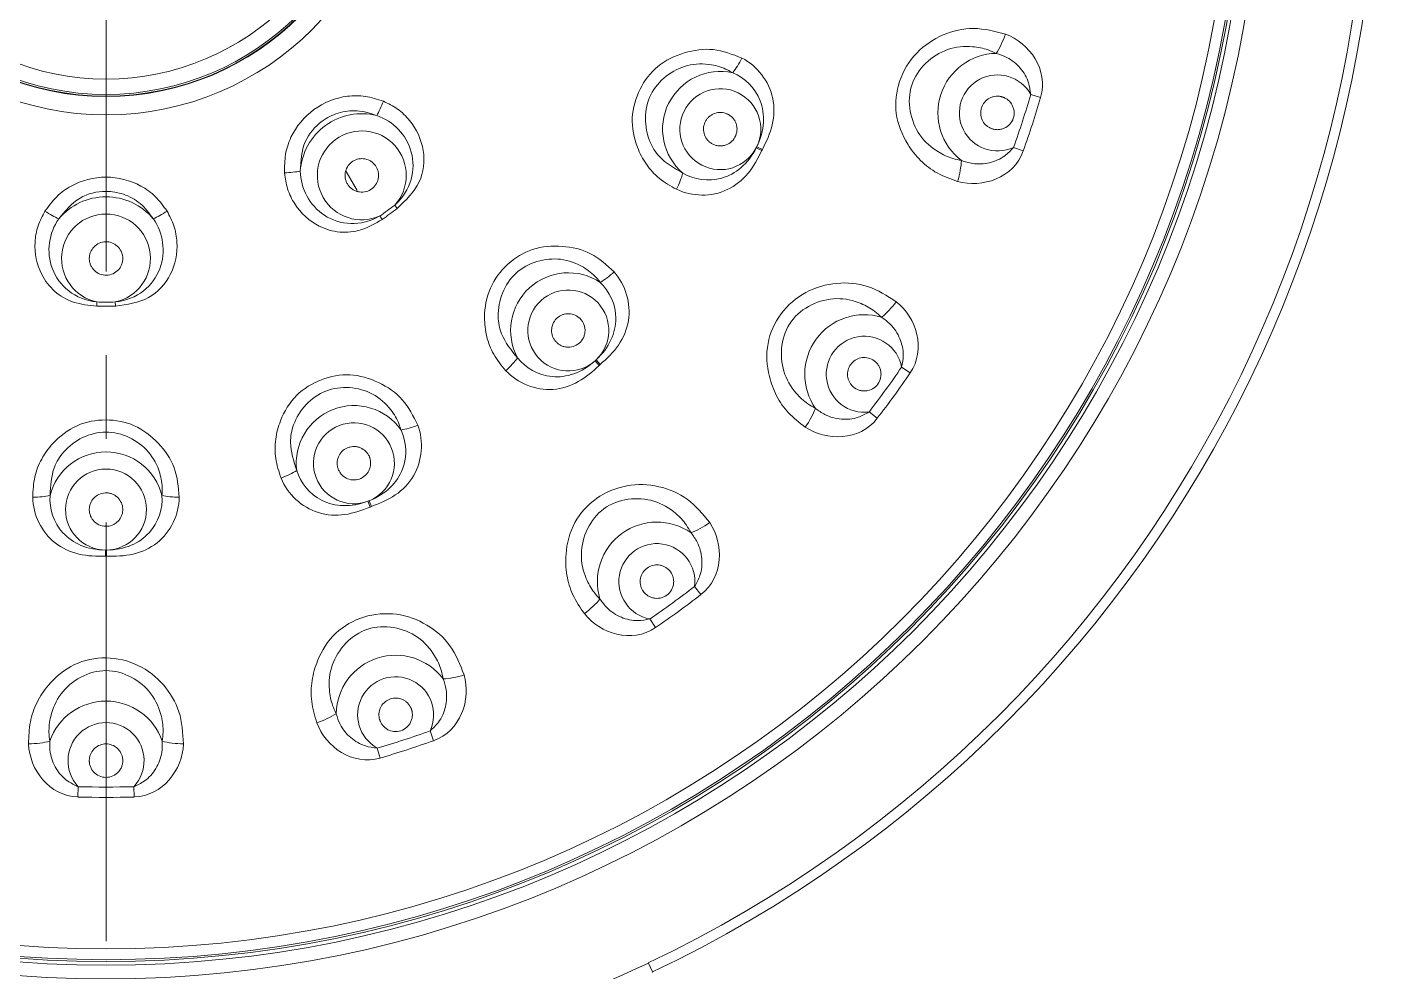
# Model space of a CAD drawing. Extents: x 0 to 1239, y 0 to 509.
# Drawn here: x 134.35 to 174.71, y 220.29 to 248.52 of the extents above; entities that cross this region are included whole.
import ezdxf

# ---------------------------------------------------------------- set-up
doc = ezdxf.new("R2010")
doc.units = 0
doc.header["$LTSCALE"] = 10
doc.header["$MEASUREMENT"] = 0
doc.linetypes.add('CENTER', pattern=[2, 1.25, -0.25, 0.25, -0.25])
doc.layers.add('1', color=7, linetype='CONTINUOUS')

msp = doc.modelspace()

# ---------------------------------------------------------------- linework, layer by layer
at = {"layer": '1', "color": 1, "linetype": 'CENTER', "lineweight": 13}
for p, q in [((136.713, 293.711), (136.713, 215.491)), ((136.713, 267.701), (136.713, 241.501))]:
    msp.add_line(p, q, dxfattribs=at)
at = {"layer": '1', "color": 7, "linetype": 'Continuous', "lineweight": 18}
for p, q in [((164.338, 246.497), (164.634, 246.41)), ((156.138, 244.908), (156.304, 244.825)), ((156.321, 244.859), (156.154, 244.941)), ((164.116, 244.816), (163.825, 244.92)), ((145.415, 243.098), (145.341, 243.195)), ((144.895, 242.871), (144.965, 242.77)), ((136.437, 240.302), (136.435, 240.18)), ((136.992, 240.18), (136.989, 240.302)), ((151.325, 238.546), (151.45, 238.408)), ((151.477, 238.434), (151.352, 238.571)), ((160.481, 238.357), (160.736, 238.183)), ((159.751, 236.827), (159.507, 237.016)), ((144.538, 234.352), (144.605, 234.178)), ((144.64, 234.192), (144.573, 234.365)), ((136.695, 232.892), (136.695, 232.707)), ((136.732, 232.707), (136.732, 232.892)), ((154.298, 231.807), (154.487, 231.563)), ((153.131, 230.578), (152.957, 230.833)), ((146.394, 227.489), (146.498, 227.198)), ((144.904, 226.68), (144.817, 226.977)), ((135.875, 225.516), (135.884, 225.824)), ((137.542, 225.824), (137.551, 225.516)), ((152.915, 220.557), (152.914, 220.56)), ((152.915, 220.557), (153.043, 220.289))]:
    msp.add_line(p, q, dxfattribs=at)
at = {"layer": '1', "color": 7, "linetype": 'Continuous', "lineweight": 13}
msp.add_line((143.886, 244.201), (144.216, 243.63), dxfattribs=at)
at = {"layer": '1', "color": 7, "linetype": 'Continuous', "lineweight": 13, "extrusion": (0, 0, -1)}
for radius in [34.52, 8.709]:
    msp.add_circle((-136.713, 254.601), radius, dxfattribs=at)
at = {"layer": '1', "color": 7, "linetype": 'Continuous', "lineweight": 13}
for radius in [34.11, 33.622, 8.162, 7.641]:
    msp.add_circle((136.713, 254.601), radius, dxfattribs=at)
at = {"layer": '1', "color": 7, "linetype": 'Continuous', "lineweight": 18, "extrusion": (0, 0, -1)}
for radius in [34, 8.1]:
    msp.add_circle((-136.713, 254.601), radius, dxfattribs=at)
at = {"layer": '1', "color": 7, "linetype": 'Continuous', "lineweight": 18}
for radius in [33.944, 8.15]:
    msp.add_circle((136.713, 254.601), radius, dxfattribs=at)
for start, end in [(90, 244.5496), (295.4504, 90)]:
    msp.add_arc((136.713, 254.601), 37.999, start, end, dxfattribs=at)
at = {"layer": '1', "color": 7, "linetype": 'Continuous', "lineweight": 13}
for centre, radius, start, end in [((136.713, 254.601), 37.699, 295.4504, 244.5496), ((163.343, 245.949), 1.136, 28.8589, 295.1411), ((155.064, 245.464), 1.209, 334.4109, 332.6479), ((136.713, 254.601), 28.789, 340.35, 343.65), ((144.354, 244.084), 1.328, 318.0012, 293.9988), ((136.713, 254.601), 21.709, 333.4803, 333.5785), ((136.713, 254.601), 21.895, 333.4803, 333.5785), ((136.713, 254.601), 14.302, 304.8937, 307.1063), ((136.713, 241.601), 1.328, 282.0012, 257.9988), ((150.524, 239.451), 1.209, 313.2345, 311.4714), ((136.713, 254.601), 14.302, 268.8937, 271.1063), ((159.366, 238.143), 1.136, 10.8589, 277.1411), ((136.713, 254.601), 21.709, 312.3039, 312.402), ((136.713, 254.601), 21.895, 312.3039, 312.402), ((136.713, 254.601), 28.789, 322.35, 325.65), ((144.119, 235.485), 1.209, 292.058, 290.2949), ((136.713, 234.101), 1.209, 270.8815, 269.1185), ((136.713, 254.601), 21.709, 291.1274, 291.2256), ((136.713, 254.601), 21.895, 291.1274, 291.2256), ((136.713, 254.601), 21.709, 269.9509, 270.0491), ((153.171, 231.949), 1.136, 352.8589, 259.1411), ((136.713, 254.601), 21.895, 269.9509, 270.0491), ((136.713, 254.601), 28.789, 304.35, 307.65), ((145.366, 227.972), 1.136, 334.8589, 241.1411), ((136.713, 226.601), 1.136, 316.8589, 223.1411), ((136.713, 254.601), 28.789, 286.35, 289.65), ((136.713, 254.601), 28.789, 268.35, 271.65), ((136.713, 254.601), 37.703, 275.5433, 295.4504)]:
    msp.add_arc(centre, radius, start, end, dxfattribs=at)
at = {"layer": '1', "color": 7, "linetype": 'Continuous', "lineweight": 13, "extrusion": (0, 0, -1)}
for centre, radius, start, end in [((-163.343, 245.949), 1.779, 307.0621, 88.9379), ((-155.064, 245.464), 1.723, 310.4619, 102.4793), ((-136.713, 254.601), 29.098, 196.35, 199.65), ((-144.354, 244.084), 1.842, 3.8896, 104.1104), ((-136.713, 241.601), 1.842, 39.8896, 140.1104), ((-136.713, 254.601), 14.424, 232.8937, 235.1063), ((-150.524, 239.451), 1.723, 331.6383, 123.6558), ((-136.713, 254.601), 14.424, 268.8937, 271.1063), ((-159.366, 238.143), 1.779, 325.0621, 106.9379), ((-136.713, 254.601), 29.098, 214.35, 217.65), ((-144.119, 235.485), 1.723, 352.8148, 144.8323), ((-136.713, 234.101), 1.723, 13.9913, 166.0087), ((-153.171, 231.949), 1.779, 343.0621, 124.9379), ((-136.713, 254.601), 29.098, 232.35, 235.65), ((-145.366, 227.972), 1.779, 1.0621, 142.9379), ((-136.713, 226.601), 1.779, 19.0621, 160.9379), ((-136.713, 254.601), 29.098, 250.35, 253.65), ((-136.713, 254.601), 29.098, 268.35, 271.65)]:
    msp.add_arc(centre, radius, start, end, dxfattribs=at)
at = {"layer": '1', "color": 7, "linetype": 'Continuous', "lineweight": 18, "extrusion": (0, 0, -1)}
msp.add_arc((-136.713, 254.601), 37.999, 244.5496, 244.5756, dxfattribs=at)
at = {"layer": '1', "color": 7, "linetype": 'Continuous', "lineweight": 13}
for centre, major_axis, ratio, start_param, end_param in [((163.298, 248.37), (0.345, 0.939), 0.290823, 4.069974, 4.748003), ((155.548, 247.648), (0.37, 0.709), 0.21319, 4.042788, 4.739652), ((144.929, 246.369), (0.3, 0.742), 0.114663, 4.022207, 4.663663), ((142.003, 244.244), (0.798, 0.056), 0.114663, 4.761115, 5.40257), ((161.883, 244.016), (0.273, 0.962), 0.290823, 4.676775, 5.354804), ((153.612, 243.761), (0.343, 0.723), 0.21319, 4.685126, 5.38199), ((134.905, 243.112), (0.679, -0.424), 0.114663, 4.761115, 5.40257), ((138.521, 243.112), (0.679, 0.424), 0.114663, 4.022207, 4.663663), ((151.764, 241.314), (0.601, 0.528), 0.21319, 4.042788, 4.739652), ((160.071, 240.46), (0.618, 0.786), 0.290823, 4.069974, 4.748003), ((148.555, 238.389), (0.581, 0.55), 0.21319, 4.685126, 5.38199), ((157.381, 236.756), (0.557, 0.831), 0.290823, 4.676775, 5.354804), ((145.948, 236.774), (0.751, 0.275), 0.21319, 4.042788, 4.739652), ((141.899, 235.206), (0.74, 0.303), 0.21319, 4.685126, 5.38199), ((134.542, 234.642), (0.8, 0.015), 0.21319, 4.685126, 5.38199), ((138.884, 234.642), (0.8, -0.015), 0.21319, 4.042788, 4.739652), ((154.558, 233.934), (0.831, 0.557), 0.290823, 4.069974, 4.748003), ((150.855, 231.243), (0.786, 0.618), 0.290823, 4.676775, 5.354804), ((147.298, 229.431), (0.962, 0.273), 0.290823, 4.069974, 4.748003), ((142.945, 228.016), (0.939, 0.345), 0.290823, 4.676775, 5.354804), ((134.424, 227.392), (0.999, 0.038), 0.290823, 4.676775, 5.354804), ((139.002, 227.392), (0.999, -0.038), 0.290823, 4.069974, 4.748003)]:
    msp.add_ellipse(centre, major_axis=major_axis, ratio=ratio, start_param=start_param, end_param=end_param, dxfattribs=at)
for points, knots in [([(162.153, 243.903), (161.945, 243.976), (161.542, 244.118), (161.033, 244.509), (160.574, 245.091), (160.244, 245.909), (160.355, 246.924), (160.88, 247.784), (161.694, 248.329), (162.651, 248.548), (163.266, 248.386), (163.583, 248.303)], [0, 0, 0, 0, 0.087559, 0.169343, 0.250406, 0.377797, 0.500268, 0.625545, 0.749633, 0.871138, 1, 1, 1, 1]), ([(153.757, 243.669), (153.578, 243.768), (153.233, 243.961), (152.835, 244.403), (152.521, 245.008), (152.364, 245.801), (152.615, 246.673), (153.162, 247.397), (153.971, 247.782), (154.874, 247.916), (155.428, 247.699), (155.709, 247.588)], [0, 0, 0, 0, 0.087618, 0.169383, 0.250858, 0.377472, 0.50113, 0.621828, 0.747779, 0.872055, 1, 1, 1, 1]), ([(163.31, 247.727), (163.229, 247.764), (163.005, 247.867), (162.514, 247.962), (161.611, 247.882), (160.502, 246.87), (160.806, 245.401), (161.491, 244.805), (161.943, 244.595), (162.184, 244.547), (162.271, 244.529)], [0, 0, 0, 0, 0.046232, 0.127418, 0.25434, 0.500128, 0.746139, 0.872776, 0.954238, 1, 1, 1, 1]), ([(155.436, 247.146), (155.385, 247.176), (155.189, 247.29), (154.737, 247.429), (153.855, 247.416), (152.776, 246.596), (152.782, 245.323), (153.282, 244.527), (153.692, 244.296), (153.946, 244.153)], [0, 0, 0, 0, 0.032494, 0.124187, 0.254047, 0.501013, 0.74779, 0.843536, 1, 1, 1, 1]), ([(156.321, 244.859), (156.438, 245.094), (156.555, 245.337), (156.679, 245.856), (156.685, 246.128), (156.523, 246.898), (156.169, 247.349), (155.709, 247.588)], [0, 0, 0, 0, 0.25, 0.25, 0.5, 0.5, 1, 1, 1, 1]), ([(155.436, 247.146), (155.794, 246.998), (156.105, 246.7), (156.332, 246.112), (156.369, 245.892), (156.339, 245.426), (156.27, 245.179), (156.154, 244.941)], [0, 0, 0, 0, 0.5, 0.5, 0.75, 0.75, 1, 1, 1, 1]), ([(142.049, 244.155), (142.048, 244.342), (142.047, 244.707), (142.275, 245.403), (142.87, 246.124), (143.74, 246.469), (144.473, 246.472), (144.821, 246.357), (144.999, 246.299)], [0, 0, 0, 0, 0.128893, 0.252238, 0.499595, 0.747082, 0.870682, 1, 1, 1, 1]), ([(144.999, 246.299), (145.144, 246.228), (145.44, 246.083), (145.916, 245.62), (146.277, 244.862), (146.161, 243.808), (145.67, 243.341), (145.415, 243.098)], [0, 0, 0, 0, 0.122348, 0.250537, 0.500701, 0.740241, 1, 1, 1, 1]), ([(144.804, 245.871), (144.609, 245.934), (144.232, 246.056), (143.65, 245.973), (143.077, 245.69), (142.562, 245.087), (142.532, 244.512), (142.516, 244.209)], [0, 0, 0, 0, 0.179308, 0.34764, 0.501941, 0.73734, 1, 1, 1, 1]), ([(144.804, 245.871), (145.286, 245.703), (145.691, 245.302), (145.903, 244.518), (145.905, 244.233), (145.748, 243.683), (145.582, 243.416), (145.341, 243.195)], [0, 0, 0, 0, 0.5, 0.5, 0.75, 0.75, 1, 1, 1, 1]), ([(153.757, 243.669), (154.227, 243.445), (154.797, 243.433), (155.513, 243.77), (155.726, 243.94), (156.065, 244.351), (156.185, 244.587), (156.304, 244.825)], [0, 0, 0, 0, 0.5, 0.5, 0.75, 0.75, 1, 1, 1, 1]), ([(156.138, 244.908), (156.017, 244.67), (155.864, 244.47), (155.51, 244.165), (155.312, 244.061), (154.703, 243.886), (154.28, 243.955), (153.946, 244.153)], [0, 0, 0, 0, 0.25, 0.25, 0.5, 0.5, 1, 1, 1, 1]), ([(144.895, 242.871), (144.612, 242.711), (144.309, 242.635), (143.736, 242.655), (143.463, 242.746), (142.788, 243.185), (142.527, 243.7), (142.516, 244.209)], [0, 0, 0, 0, 0.25, 0.25, 0.5, 0.5, 1, 1, 1, 1]), ([(134.89, 243.014), (134.999, 243.165), (135.213, 243.462), (135.806, 243.89), (136.712, 244.124), (137.618, 243.892), (138.213, 243.463), (138.427, 243.166), (138.537, 243.014)], [0, 0, 0, 0, 0.128893, 0.252238, 0.499595, 0.747082, 0.870682, 1, 1, 1, 1]), ([(144.965, 242.77), (144.759, 242.649), (144.369, 242.419), (143.69, 242.35), (142.952, 242.566), (142.406, 243.071), (142.116, 243.669), (142.071, 243.995), (142.049, 244.155)], [0, 0, 0, 0, 0.178312, 0.339085, 0.49995, 0.750823, 0.877602, 1, 1, 1, 1]), ([(138.127, 242.783), (138.007, 242.948), (137.773, 243.268), (137.254, 243.543), (136.624, 243.652), (135.853, 243.466), (135.491, 243.018), (135.3, 242.783)], [0, 0, 0, 0, 0.179308, 0.34764, 0.501941, 0.73734, 1, 1, 1, 1]), ([(136.435, 240.18), (136.197, 240.202), (135.746, 240.245), (135.157, 240.589), (134.686, 241.198), (134.542, 241.926), (134.659, 242.581), (134.814, 242.871), (134.89, 243.014)], [0, 0, 0, 0, 0.178312, 0.339085, 0.49995, 0.750823, 0.877602, 1, 1, 1, 1]), ([(138.537, 243.014), (138.612, 242.872), (138.767, 242.58), (138.88, 241.926), (138.726, 241.101), (138.012, 240.316), (137.341, 240.226), (136.992, 240.18)], [0, 0, 0, 0, 0.122348, 0.250537, 0.500701, 0.740241, 1, 1, 1, 1]), ([(136.437, 240.302), (136.114, 240.339), (135.825, 240.456), (135.373, 240.808), (135.206, 241.043), (134.918, 241.795), (135.009, 242.365), (135.3, 242.783)], [0, 0, 0, 0, 0.25, 0.25, 0.5, 0.5, 1, 1, 1, 1]), ([(138.127, 242.783), (138.419, 242.363), (138.511, 241.801), (138.221, 241.042), (138.056, 240.81), (137.605, 240.457), (137.314, 240.339), (136.989, 240.302)], [0, 0, 0, 0, 0.5, 0.5, 0.75, 0.75, 1, 1, 1, 1]), ([(148.657, 238.25), (148.526, 238.407), (148.274, 238.712), (148.063, 239.268), (147.988, 239.945), (148.128, 240.741), (148.677, 241.464), (149.449, 241.942), (150.342, 242.009), (151.232, 241.807), (151.671, 241.404), (151.893, 241.2)], [0, 0, 0, 0, 0.087618, 0.169383, 0.250858, 0.377472, 0.50113, 0.621828, 0.747779, 0.872055, 1, 1, 1, 1]), ([(151.479, 240.886), (151.442, 240.932), (151.3, 241.109), (150.929, 241.402), (150.102, 241.709), (148.8, 241.334), (148.345, 240.145), (148.524, 239.222), (148.823, 238.859), (149.008, 238.633)], [0, 0, 0, 0, 0.032494, 0.124187, 0.254047, 0.501013, 0.74779, 0.843536, 1, 1, 1, 1]), ([(151.477, 238.434), (151.671, 238.611), (151.869, 238.795), (152.172, 239.234), (152.276, 239.485), (152.403, 240.262), (152.235, 240.81), (151.893, 241.2)], [0, 0, 0, 0, 0.25, 0.25, 0.5, 0.5, 1, 1, 1, 1]), ([(151.479, 240.886), (151.759, 240.619), (151.942, 240.229), (151.941, 239.599), (151.895, 239.38), (151.699, 238.956), (151.546, 238.75), (151.352, 238.571)], [0, 0, 0, 0, 0.5, 0.5, 0.75, 0.75, 1, 1, 1, 1]), ([(157.602, 236.565), (157.427, 236.699), (157.088, 236.958), (156.724, 237.487), (156.467, 238.183), (156.406, 239.063), (156.826, 239.994), (157.59, 240.65), (158.533, 240.917), (159.511, 240.829), (160.046, 240.485), (160.322, 240.308)], [0, 0, 0, 0, 0.087559, 0.169343, 0.250406, 0.377797, 0.500268, 0.625545, 0.749633, 0.871138, 1, 1, 1, 1]), ([(159.884, 239.845), (159.818, 239.905), (159.637, 240.072), (159.2, 240.314), (158.316, 240.517), (156.948, 239.898), (156.784, 238.406), (157.251, 237.628), (157.616, 237.288), (157.83, 237.168), (157.908, 237.124)], [0, 0, 0, 0, 0.046232, 0.127418, 0.25434, 0.500128, 0.746139, 0.872776, 0.954238, 1, 1, 1, 1]), ([(151.325, 238.546), (151.126, 238.367), (150.911, 238.237), (150.471, 238.08), (150.249, 238.054), (149.618, 238.111), (149.248, 238.328), (149.008, 238.633)], [0, 0, 0, 0, 0.25, 0.25, 0.5, 0.5, 1, 1, 1, 1]), ([(141.943, 235.04), (141.878, 235.234), (141.753, 235.609), (141.757, 236.203), (141.933, 236.862), (142.35, 237.554), (143.123, 238.029), (144.016, 238.196), (144.873, 237.936), (145.63, 237.426), (145.893, 236.892), (146.027, 236.621)], [0, 0, 0, 0, 0.087618, 0.169383, 0.250858, 0.377472, 0.50113, 0.621828, 0.747779, 0.872055, 1, 1, 1, 1]), ([(148.657, 238.25), (149.014, 237.872), (149.541, 237.655), (150.331, 237.711), (150.591, 237.792), (151.055, 238.053), (151.253, 238.229), (151.45, 238.408)], [0, 0, 0, 0, 0.5, 0.5, 0.75, 0.75, 1, 1, 1, 1]), ([(145.527, 236.478), (145.509, 236.535), (145.441, 236.751), (145.201, 237.158), (144.54, 237.743), (143.191, 237.864), (142.338, 236.919), (142.171, 235.994), (142.318, 235.547), (142.409, 235.27)], [0, 0, 0, 0, 0.032494, 0.124187, 0.254047, 0.501013, 0.74779, 0.843536, 1, 1, 1, 1]), ([(134.524, 234.471), (134.533, 234.676), (134.552, 235.07), (134.77, 235.624), (135.172, 236.174), (135.811, 236.669), (136.704, 236.833), (137.596, 236.666), (138.301, 236.114), (138.824, 235.365), (138.876, 234.772), (138.903, 234.471)], [0, 0, 0, 0, 0.087618, 0.169383, 0.250858, 0.377472, 0.50113, 0.621828, 0.747779, 0.872055, 1, 1, 1, 1]), ([(144.64, 234.192), (144.885, 234.287), (145.136, 234.388), (145.576, 234.687), (145.765, 234.884), (146.164, 235.563), (146.205, 236.134), (146.027, 236.621)], [0, 0, 0, 0, 0.25, 0.25, 0.5, 0.5, 1, 1, 1, 1]), ([(138.385, 234.518), (138.389, 234.577), (138.404, 234.803), (138.327, 235.27), (137.922, 236.054), (136.708, 236.654), (135.571, 236.082), (135.081, 235.279), (135.057, 234.809), (135.041, 234.518)], [0, 0, 0, 0, 0.032494, 0.124187, 0.254047, 0.501013, 0.74779, 0.843536, 1, 1, 1, 1]), ([(145.527, 236.478), (145.692, 236.128), (145.722, 235.698), (145.493, 235.111), (145.371, 234.923), (145.035, 234.599), (144.818, 234.463), (144.573, 234.365)], [0, 0, 0, 0, 0.5, 0.5, 0.75, 0.75, 1, 1, 1, 1]), ([(141.943, 235.04), (142.14, 234.558), (142.553, 234.165), (143.31, 233.932), (143.581, 233.914), (144.109, 233.99), (144.357, 234.083), (144.605, 234.178)], [0, 0, 0, 0, 0.5, 0.5, 0.75, 0.75, 1, 1, 1, 1]), ([(144.538, 234.352), (144.288, 234.257), (144.041, 234.213), (143.574, 234.226), (143.357, 234.282), (142.789, 234.563), (142.523, 234.899), (142.409, 235.27)], [0, 0, 0, 0, 0.25, 0.25, 0.5, 0.5, 1, 1, 1, 1]), ([(136.695, 232.892), (136.428, 232.895), (136.181, 232.943), (135.75, 233.123), (135.569, 233.254), (135.141, 233.721), (135.014, 234.13), (135.041, 234.518)], [0, 0, 0, 0, 0.25, 0.25, 0.5, 0.5, 1, 1, 1, 1]), ([(138.385, 234.518), (138.413, 234.132), (138.285, 233.72), (137.859, 233.256), (137.678, 233.124), (137.248, 232.943), (136.996, 232.895), (136.732, 232.892)], [0, 0, 0, 0, 0.5, 0.5, 0.75, 0.75, 1, 1, 1, 1]), ([(151.006, 230.993), (150.881, 231.174), (150.639, 231.526), (150.456, 232.141), (150.427, 232.882), (150.64, 233.738), (151.327, 234.494), (152.257, 234.881), (153.236, 234.844), (154.14, 234.458), (154.542, 233.966), (154.749, 233.712)], [0, 0, 0, 0, 0.087559, 0.169343, 0.250406, 0.377797, 0.500268, 0.625545, 0.749633, 0.871138, 1, 1, 1, 1]), ([(154.19, 233.407), (154.146, 233.485), (154.026, 233.699), (153.685, 234.065), (152.906, 234.531), (151.414, 234.364), (150.797, 232.996), (151.001, 232.112), (151.243, 231.676), (151.41, 231.495), (151.47, 231.43)], [0, 0, 0, 0, 0.046232, 0.127418, 0.25434, 0.500128, 0.746139, 0.872776, 0.954238, 1, 1, 1, 1]), ([(134.524, 234.471), (134.534, 233.951), (134.777, 233.435), (135.398, 232.945), (135.644, 232.83), (136.164, 232.71), (136.429, 232.707), (136.695, 232.707)], [0, 0, 0, 0, 0.5, 0.5, 0.75, 0.75, 1, 1, 1, 1]), ([(136.732, 232.707), (136.995, 232.707), (137.265, 232.71), (137.784, 232.83), (138.031, 232.946), (138.648, 233.434), (138.893, 233.953), (138.903, 234.471)], [0, 0, 0, 0, 0.25, 0.25, 0.5, 0.5, 1, 1, 1, 1]), ([(143.011, 227.731), (142.948, 227.943), (142.826, 228.352), (142.843, 228.994), (143.044, 229.707), (143.512, 230.456), (144.399, 230.962), (145.403, 231.043), (146.322, 230.705), (147.062, 230.059), (147.293, 229.466), (147.412, 229.161)], [0, 0, 0, 0, 0.087559, 0.169343, 0.250406, 0.377797, 0.500268, 0.625545, 0.749633, 0.871138, 1, 1, 1, 1]), ([(146.785, 229.044), (146.768, 229.131), (146.719, 229.372), (146.508, 229.826), (145.912, 230.509), (144.441, 230.812), (143.432, 229.702), (143.352, 228.798), (143.448, 228.308), (143.55, 228.085), (143.587, 228.005)], [0, 0, 0, 0, 0.046232, 0.127418, 0.25434, 0.500128, 0.746139, 0.872776, 0.954238, 1, 1, 1, 1]), ([(134.4, 227.1), (134.405, 227.321), (134.416, 227.748), (134.63, 228.353), (135.042, 228.969), (135.718, 229.536), (136.717, 229.744), (137.698, 229.511), (138.468, 228.905), (138.971, 228.062), (139.008, 227.427), (139.027, 227.1)], [0, 0, 0, 0, 0.087559, 0.169343, 0.250406, 0.377797, 0.500268, 0.625545, 0.749633, 0.871138, 1, 1, 1, 1]), ([(138.395, 227.182), (138.405, 227.271), (138.433, 227.515), (138.372, 228.011), (138.017, 228.846), (136.712, 229.588), (135.408, 228.844), (135.054, 228.009), (134.993, 227.514), (135.022, 227.27), (135.032, 227.182)], [0, 0, 0, 0, 0.046232, 0.127418, 0.25434, 0.500128, 0.746139, 0.872776, 0.954238, 1, 1, 1, 1])]:
    msp.add_open_spline(points, degree=3, knots=knots, dxfattribs=at)
for points in [[(164.634, 246.41), (164.876, 247.235), (164.302, 248.039), (163.583, 248.303)], [(162.153, 243.903), (162.888, 243.695), (163.826, 244.003), (164.116, 244.816)], [(160.736, 238.183), (161.221, 238.893), (160.924, 239.835), (160.322, 240.308)], [(157.602, 236.565), (158.236, 236.14), (159.224, 236.144), (159.751, 236.827)], [(154.487, 231.563), (155.168, 232.088), (155.176, 233.076), (154.749, 233.712)], [(151.006, 230.993), (151.478, 230.393), (152.418, 230.091), (153.131, 230.578)], [(146.498, 227.198), (147.308, 227.487), (147.62, 228.424), (147.412, 229.161)], [(143.011, 227.731), (143.275, 227.015), (144.076, 226.437), (144.904, 226.68)], [(134.4, 227.1), (134.429, 226.338), (135.012, 225.541), (135.875, 225.516)], [(137.551, 225.516), (138.41, 225.54), (138.998, 226.335), (139.027, 227.1)]]:
    msp.add_open_spline(points, degree=3, dxfattribs=at)
at = {"layer": '1', "color": 7, "linetype": 'Continuous', "lineweight": 18}
for points, knots in [([(164.338, 246.497), (164.323, 246.617), (164.288, 246.906), (164.044, 247.313), (163.686, 247.605), (163.417, 247.693), (163.31, 247.727)], [0, 0, 0, 0, 0.208309, 0.500324, 0.801714, 1, 1, 1, 1]), ([(163.189, 245.473), (163.197, 245.47), (163.213, 245.466), (163.247, 245.457), (163.307, 245.448), (163.395, 245.448), (163.497, 245.469), (163.625, 245.525), (163.758, 245.644), (163.847, 245.84), (163.846, 246.022), (163.801, 246.157), (163.747, 246.249), (163.676, 246.326), (163.607, 246.376), (163.554, 246.402), (163.523, 246.415), (163.504, 246.422), (163.488, 246.427), (163.472, 246.432), (163.445, 246.439), (163.357, 246.454), (163.245, 246.446), (163.129, 246.404), (163.024, 246.342), (162.918, 246.232), (162.845, 246.064), (162.836, 245.877), (162.897, 245.698), (162.999, 245.577), (163.099, 245.509), (163.155, 245.484), (163.185, 245.474), (163.189, 245.473)], [0, 0, 0, 0, 0.007812, 0.015625, 0.03125, 0.0625, 0.09375, 0.125, 0.1875, 0.25, 0.3125, 0.34375, 0.375, 0.40625, 0.4375, 0.453125, 0.460938, 0.46875, 0.472656, 0.476562, 0.484375, 0.5, 0.5625, 0.59375, 0.625, 0.6875, 0.75, 0.8125, 0.875, 0.9375, 0.96875, 0.996094, 1, 1, 1, 1]), ([(154.844, 245.015), (154.858, 245.007), (154.889, 244.994), (154.953, 244.974), (155.037, 244.961), (155.14, 244.966), (155.272, 245), (155.42, 245.092), (155.539, 245.265), (155.572, 245.439), (155.555, 245.577), (155.521, 245.675), (155.469, 245.763), (155.4, 245.838), (155.339, 245.883), (155.296, 245.907), (155.267, 245.921), (155.183, 245.955), (155.038, 245.975), (154.884, 245.937), (154.776, 245.875), (154.704, 245.815), (154.646, 245.742), (154.586, 245.633), (154.552, 245.477), (154.583, 245.287), (154.666, 245.149), (154.748, 245.074), (154.801, 245.038), (154.829, 245.022), (154.844, 245.015)], [0, 0, 0, 0, 0.015625, 0.03125, 0.0625, 0.09375, 0.125, 0.1875, 0.25, 0.3125, 0.34375, 0.375, 0.40625, 0.4375, 0.46875, 0.476562, 0.484375, 0.5, 0.5625, 0.625, 0.65625, 0.6875, 0.71875, 0.75, 0.8125, 0.875, 0.9375, 0.96875, 0.984375, 1, 1, 1, 1]), ([(143.95, 243.79), (143.96, 243.777), (143.981, 243.751), (144.028, 243.703), (144.095, 243.653), (144.186, 243.61), (144.316, 243.578), (144.486, 243.587), (144.67, 243.678), (144.804, 243.835), (144.855, 243.998), (144.855, 244.133), (144.836, 244.231), (144.804, 244.308), (144.774, 244.357), (144.755, 244.384), (144.725, 244.422), (144.672, 244.474), (144.564, 244.546), (144.408, 244.593), (144.215, 244.577), (144.041, 244.489), (143.912, 244.342), (143.847, 244.157), (143.855, 243.993), (143.898, 243.872), (143.931, 243.816), (143.95, 243.79)], [0, 0, 0, 0, 0.015625, 0.03125, 0.0625, 0.09375, 0.125, 0.1875, 0.25, 0.3125, 0.375, 0.40625, 0.4375, 0.46875, 0.484375, 0.492188, 0.5, 0.53125, 0.5625, 0.625, 0.6875, 0.75, 0.8125, 0.875, 0.9375, 0.96875, 1, 1, 1, 1]), ([(162.271, 244.529), (162.379, 244.494), (162.648, 244.407), (163.109, 244.433), (163.544, 244.618), (163.743, 244.831), (163.825, 244.92)], [0, 0, 0, 0, 0.200407, 0.49953, 0.790901, 1, 1, 1, 1]), ([(136.213, 241.601), (136.213, 241.584), (136.215, 241.551), (136.225, 241.485), (136.25, 241.405), (136.298, 241.317), (136.384, 241.214), (136.528, 241.122), (136.73, 241.088), (136.93, 241.135), (137.068, 241.238), (137.147, 241.346), (137.189, 241.437), (137.208, 241.518), (137.213, 241.575), (137.213, 241.608), (137.212, 241.657), (137.2, 241.73), (137.155, 241.851), (137.056, 241.982), (136.89, 242.082), (136.698, 242.113), (136.507, 242.07), (136.346, 241.958), (136.256, 241.821), (136.22, 241.697), (136.213, 241.633), (136.213, 241.601)], [0, 0, 0, 0, 0.015625, 0.03125, 0.0625, 0.09375, 0.125, 0.1875, 0.25, 0.3125, 0.375, 0.40625, 0.4375, 0.46875, 0.484375, 0.492188, 0.5, 0.53125, 0.5625, 0.625, 0.6875, 0.75, 0.8125, 0.875, 0.9375, 0.96875, 1, 1, 1, 1]), ([(150.156, 239.113), (150.167, 239.101), (150.191, 239.077), (150.243, 239.035), (150.317, 238.992), (150.415, 238.96), (150.55, 238.944), (150.721, 238.977), (150.895, 239.095), (150.989, 239.245), (151.022, 239.38), (151.027, 239.483), (151.009, 239.585), (150.973, 239.68), (150.932, 239.743), (150.9, 239.781), (150.878, 239.805), (150.813, 239.867), (150.685, 239.938), (150.527, 239.958), (150.404, 239.94), (150.316, 239.909), (150.235, 239.863), (150.14, 239.782), (150.052, 239.649), (150.012, 239.461), (150.039, 239.302), (150.088, 239.203), (150.125, 239.15), (150.145, 239.125), (150.156, 239.113)], [0, 0, 0, 0, 0.015625, 0.03125, 0.0625, 0.09375, 0.125, 0.1875, 0.25, 0.3125, 0.34375, 0.375, 0.40625, 0.4375, 0.46875, 0.476562, 0.484375, 0.5, 0.5625, 0.625, 0.65625, 0.6875, 0.71875, 0.75, 0.8125, 0.875, 0.9375, 0.96875, 0.984375, 1, 1, 1, 1]), ([(160.481, 238.357), (160.505, 238.476), (160.56, 238.761), (160.454, 239.224), (160.204, 239.612), (159.975, 239.779), (159.884, 239.845)], [0, 0, 0, 0, 0.208309, 0.500324, 0.801714, 1, 1, 1, 1]), ([(159.072, 237.738), (159.079, 237.734), (159.093, 237.724), (159.123, 237.706), (159.177, 237.678), (159.26, 237.651), (159.364, 237.64), (159.503, 237.654), (159.666, 237.725), (159.811, 237.884), (159.867, 238.058), (159.866, 238.2), (159.843, 238.304), (159.799, 238.399), (159.749, 238.468), (159.707, 238.509), (159.682, 238.531), (159.665, 238.544), (159.652, 238.553), (159.638, 238.562), (159.614, 238.578), (159.535, 238.619), (159.426, 238.646), (159.303, 238.642), (159.184, 238.616), (159.049, 238.544), (158.927, 238.406), (158.862, 238.231), (158.864, 238.042), (158.923, 237.896), (158.998, 237.801), (159.044, 237.759), (159.069, 237.741), (159.072, 237.738)], [0, 0, 0, 0, 0.007812, 0.015625, 0.03125, 0.0625, 0.09375, 0.125, 0.1875, 0.25, 0.3125, 0.34375, 0.375, 0.40625, 0.4375, 0.453125, 0.460938, 0.46875, 0.472656, 0.476562, 0.484375, 0.5, 0.5625, 0.59375, 0.625, 0.6875, 0.75, 0.8125, 0.875, 0.9375, 0.96875, 0.996094, 1, 1, 1, 1]), ([(157.908, 237.124), (157.999, 237.058), (158.229, 236.891), (158.675, 236.774), (159.146, 236.816), (159.401, 236.957), (159.507, 237.016)], [0, 0, 0, 0, 0.200407, 0.49953, 0.790901, 1, 1, 1, 1]), ([(143.653, 235.302), (143.659, 235.287), (143.673, 235.257), (143.707, 235.199), (143.76, 235.132), (143.839, 235.067), (143.96, 235.003), (144.131, 234.971), (144.336, 235.019), (144.477, 235.125), (144.557, 235.239), (144.599, 235.334), (144.619, 235.434), (144.62, 235.536), (144.604, 235.61), (144.589, 235.657), (144.577, 235.687), (144.538, 235.768), (144.444, 235.881), (144.304, 235.957), (144.183, 235.984), (144.09, 235.988), (143.997, 235.973), (143.88, 235.932), (143.75, 235.84), (143.645, 235.679), (143.613, 235.521), (143.623, 235.411), (143.637, 235.348), (143.648, 235.318), (143.653, 235.302)], [0, 0, 0, 0, 0.015625, 0.03125, 0.0625, 0.09375, 0.125, 0.1875, 0.25, 0.3125, 0.34375, 0.375, 0.40625, 0.4375, 0.46875, 0.476562, 0.484375, 0.5, 0.5625, 0.625, 0.65625, 0.6875, 0.71875, 0.75, 0.8125, 0.875, 0.9375, 0.96875, 0.984375, 1, 1, 1, 1]), ([(136.213, 234.099), (136.213, 234.082), (136.215, 234.049), (136.225, 233.983), (136.251, 233.901), (136.301, 233.812), (136.391, 233.708), (136.539, 233.617), (136.747, 233.588), (136.918, 233.636), (137.033, 233.712), (137.106, 233.786), (137.162, 233.873), (137.199, 233.968), (137.211, 234.042), (137.213, 234.091), (137.213, 234.124), (137.206, 234.214), (137.16, 234.352), (137.057, 234.474), (136.953, 234.543), (136.868, 234.58), (136.776, 234.6), (136.652, 234.604), (136.497, 234.565), (136.341, 234.453), (136.255, 234.317), (136.224, 234.211), (136.215, 234.147), (136.213, 234.115), (136.213, 234.099)], [0, 0, 0, 0, 0.015625, 0.03125, 0.0625, 0.09375, 0.125, 0.1875, 0.25, 0.3125, 0.34375, 0.375, 0.40625, 0.4375, 0.46875, 0.476562, 0.484375, 0.5, 0.5625, 0.625, 0.65625, 0.6875, 0.71875, 0.75, 0.8125, 0.875, 0.9375, 0.96875, 0.984375, 1, 1, 1, 1]), ([(154.298, 231.807), (154.357, 231.913), (154.499, 232.168), (154.541, 232.64), (154.423, 233.087), (154.256, 233.316), (154.19, 233.407)], [0, 0, 0, 0, 0.208309, 0.500324, 0.801714, 1, 1, 1, 1]), ([(152.767, 231.655), (152.772, 231.648), (152.782, 231.634), (152.805, 231.607), (152.848, 231.564), (152.919, 231.513), (153.014, 231.47), (153.151, 231.441), (153.328, 231.458), (153.515, 231.565), (153.622, 231.712), (153.665, 231.848), (153.675, 231.954), (153.663, 232.058), (153.636, 232.139), (153.609, 232.192), (153.591, 232.22), (153.58, 232.237), (153.57, 232.25), (153.56, 232.263), (153.542, 232.285), (153.479, 232.349), (153.384, 232.408), (153.266, 232.443), (153.144, 232.454), (152.994, 232.427), (152.836, 232.335), (152.719, 232.188), (152.663, 232.008), (152.674, 231.85), (152.716, 231.737), (152.747, 231.683), (152.764, 231.658), (152.767, 231.655)], [0, 0, 0, 0, 0.007812, 0.015625, 0.03125, 0.0625, 0.09375, 0.125, 0.1875, 0.25, 0.3125, 0.34375, 0.375, 0.40625, 0.4375, 0.453125, 0.460938, 0.46875, 0.472656, 0.476562, 0.484375, 0.5, 0.5625, 0.59375, 0.625, 0.6875, 0.75, 0.8125, 0.875, 0.9375, 0.96875, 0.996094, 1, 1, 1, 1]), ([(151.47, 231.43), (151.536, 231.339), (151.703, 231.109), (152.091, 230.86), (152.552, 230.754), (152.838, 230.81), (152.957, 230.833)], [0, 0, 0, 0, 0.200407, 0.49953, 0.790901, 1, 1, 1, 1]), ([(146.394, 227.489), (146.483, 227.571), (146.696, 227.77), (146.882, 228.206), (146.908, 228.667), (146.82, 228.937), (146.785, 229.044)], [0, 0, 0, 0, 0.208309, 0.500324, 0.801714, 1, 1, 1, 1]), ([(144.89, 227.817), (144.893, 227.809), (144.899, 227.792), (144.912, 227.76), (144.94, 227.706), (144.991, 227.635), (145.068, 227.565), (145.189, 227.495), (145.363, 227.457), (145.574, 227.5), (145.721, 227.608), (145.804, 227.724), (145.846, 227.821), (145.867, 227.923), (145.866, 228.009), (145.857, 228.067), (145.849, 228.1), (145.843, 228.12), (145.838, 228.135), (145.833, 228.151), (145.822, 228.177), (145.783, 228.257), (145.71, 228.343), (145.608, 228.412), (145.497, 228.461), (145.345, 228.482), (145.166, 228.442), (145.01, 228.339), (144.901, 228.185), (144.862, 228.031), (144.867, 227.911), (144.88, 227.85), (144.889, 227.821), (144.89, 227.817)], [0, 0, 0, 0, 0.007812, 0.015625, 0.03125, 0.0625, 0.09375, 0.125, 0.1875, 0.25, 0.3125, 0.34375, 0.375, 0.40625, 0.4375, 0.453125, 0.460938, 0.46875, 0.472656, 0.476562, 0.484375, 0.5, 0.5625, 0.59375, 0.625, 0.6875, 0.75, 0.8125, 0.875, 0.9375, 0.96875, 0.996094, 1, 1, 1, 1]), ([(143.587, 228.005), (143.622, 227.896), (143.71, 227.627), (144.002, 227.27), (144.408, 227.027), (144.697, 226.991), (144.817, 226.977)], [0, 0, 0, 0, 0.200407, 0.49953, 0.790901, 1, 1, 1, 1]), ([(135.032, 227.182), (135.032, 227.068), (135.032, 226.785), (135.199, 226.355), (135.51, 225.998), (135.774, 225.876), (135.884, 225.824)], [0, 0, 0, 0, 0.200407, 0.49953, 0.790901, 1, 1, 1, 1]), ([(136.213, 226.601), (136.213, 226.592), (136.214, 226.575), (136.216, 226.54), (136.226, 226.48), (136.253, 226.397), (136.305, 226.306), (136.398, 226.202), (136.551, 226.112), (136.766, 226.089), (136.939, 226.145), (137.053, 226.23), (137.124, 226.309), (137.175, 226.401), (137.201, 226.482), (137.21, 226.54), (137.213, 226.574), (137.213, 226.594), (137.213, 226.611), (137.213, 226.627), (137.211, 226.656), (137.198, 226.744), (137.156, 226.848), (137.08, 226.945), (136.989, 227.026), (136.851, 227.093), (136.669, 227.111), (136.488, 227.06), (136.337, 226.948), (136.253, 226.814), (136.22, 226.698), (136.214, 226.636), (136.213, 226.605), (136.213, 226.601)], [0, 0, 0, 0, 0.007812, 0.015625, 0.03125, 0.0625, 0.09375, 0.125, 0.1875, 0.25, 0.3125, 0.34375, 0.375, 0.40625, 0.4375, 0.453125, 0.460938, 0.46875, 0.472656, 0.476562, 0.484375, 0.5, 0.5625, 0.59375, 0.625, 0.6875, 0.75, 0.8125, 0.875, 0.9375, 0.96875, 0.996094, 1, 1, 1, 1]), ([(137.542, 225.824), (137.652, 225.875), (137.916, 225.998), (138.228, 226.356), (138.395, 226.786), (138.395, 227.07), (138.395, 227.182)], [0, 0, 0, 0, 0.208309, 0.500324, 0.801714, 1, 1, 1, 1])]:
    msp.add_open_spline(points, degree=3, knots=knots, dxfattribs=at)

doc.saveas('drawing.dxf')
